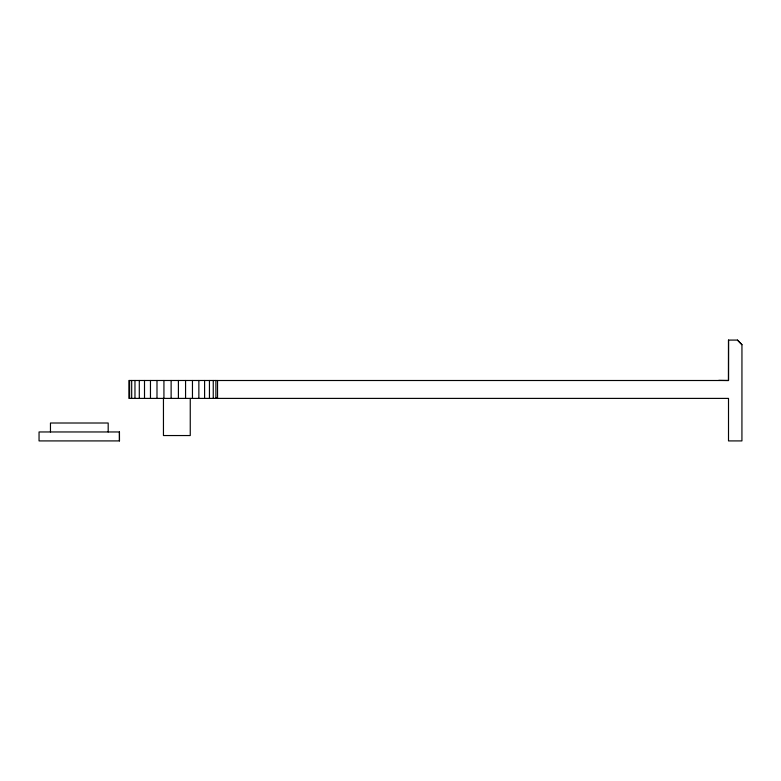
<?xml version="1.0" encoding="UTF-8"?>
<svg xmlns="http://www.w3.org/2000/svg" width="781" height="781" viewBox="0 0 781 781"><rect width="100%" height="100%" fill="white"/><g stroke="black" fill="none" stroke-linecap="round" stroke-linejoin="round"><path stroke-width="1.17" d="M119.454 440.914L119.454 431.961L39.05 431.961L39.05 440.914L119.454 440.914L119.415 431.961M129.607 398.398L129.607 380.484M131.686 398.398L131.686 380.484M134.967 398.398L134.967 380.484M139.291 398.398L139.291 380.484M144.505 398.398L144.505 380.484M150.46 398.398L150.46 380.484M156.991 398.398L156.991 380.484M163.932 398.398L163.932 380.484M171.127 398.398L171.127 380.484M178.4 398.398L178.4 380.484M185.566 398.398L185.566 380.484M192.458 398.398L192.458 380.484M198.862 398.398L198.862 380.484M204.593 398.398L204.593 380.484M209.445 398.398L209.445 380.484M213.252 398.398L213.252 380.484M215.888 380.484L217.538 380.503L217.538 398.398L215.888 398.398L215.888 380.484L128.885 380.484L128.885 398.398L728.507 398.398L728.507 440.914L741.93 440.914L741.95 344.704L737.479 340.086L728.527 340.086L728.497 380.503L718.735 380.367M217.538 380.503L728.497 380.503L728.527 340.086M737.479 340.086L741.95 344.704M215.888 398.398L217.538 398.398M190.252 398.398L190.252 435.544L163.454 435.544L163.454 398.398M108.188 431.961L108.188 423.009L50.462 423.009L50.462 431.961"/></g></svg>
